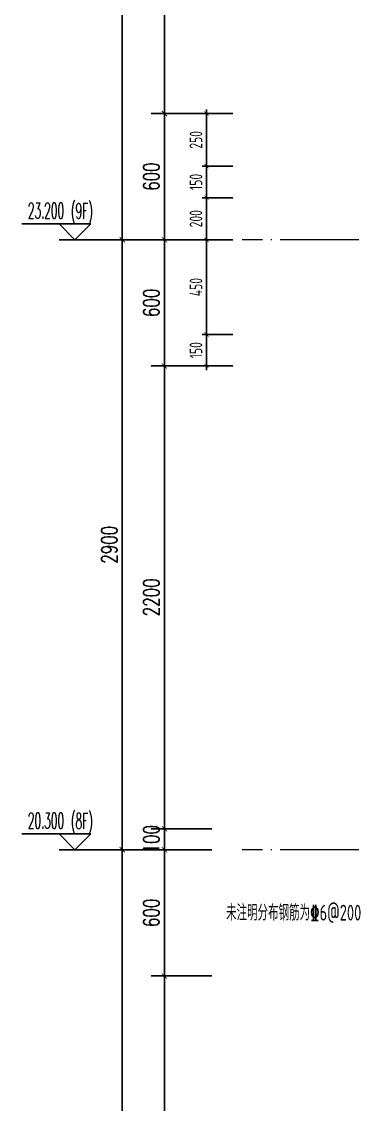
# Model space of a CAD drawing. Extents: x -812054 to 22247, y -644080 to 1003627.
# Drawn here: x -106184 to -104613, y -219278 to -214131 of the extents above; entities that cross this region are included whole.
import ezdxf

# ---------------------------------------------------------------- set-up
doc = ezdxf.new("R2010")
doc.units = 0
doc.header["$LTSCALE"] = 1000
doc.linetypes.add('DOTE', pattern=[2.42, 2, -0.2, 0.02, -0.2])
doc.layers.get('0').update_dxf_attribs({"linetype": 'CONTINUOUS'})
doc.layers.get('DEFPOINTS').update_dxf_attribs({"linetype": 'CONTINUOUS'})
for name, color, linetype in [('DIM', 2, 'CONTINUOUS'), ('DIM_ELEV', 3, 'CONTINUOUS'), ('PUB_DIM', 3, 'CONTINUOUS'), ('PUB_TEXT', 2, 'CONTINUOUS'), ('REIN', 6, 'CONTINUOUS'), ('S-引出线', 40, 'CONTINUOUS'), ('TEXT', 2, 'CONTINUOUS')]:
    doc.layers.add(name, color=color, linetype=linetype)
doc.layers.add('DOTE', color=19, linetype='DOTE', lineweight=9)
doc.styles.add('_TCH_DIM', font='SIMPLEX.shx', dxfattribs={"width": 0.7, "bigfont": 'GBCBIG.shx'})
doc.styles.add('_TCH_DIM_T3', font='SIMPLEX', dxfattribs={"width": 0.705882, "bigfont": 'GBCBIG'})
doc.styles.add('TSSD_DIMENSION', font='Tssdeng.shx', dxfattribs={"width": 0.7, "bigfont": 'tssdchn.shx'})
doc.styles.add('TSSD_REIN', font='tssdeng.shx', dxfattribs={"width": 0.7, "height": 300, "bigfont": 'tssdchn.shx'})
doc.dimstyles.new('_TCH_ARCH&&25', dxfattribs={"dimtxt": 74.375, "dimasz": 25, "dimexe": 62.5, "dimexo": 75, "dimgap": 25, "dimtad": 1, "dimdec": 0, "dimzin": 0, "dimdsep": 46, "dimtxsty": '_TCH_DIM_T3', "dimblk": 'ARCHTICK', "dimcen": 0.09, "dimclrt": 7, "dimazin": 0, "dimtfac": 1, "dimtdec": 0, "dimtix": 1, "dimtmove": 2, "dimatfit": 3, "dimldrblk": 'ARCHTICK', "dimfxl": 1, "dimtolj": 1, "dimtzin": 0, "dimarcsym": 0})
doc.dimstyles.new('TSSD_20_20', dxfattribs={"dimtxt": 60, "dimasz": 20, "dimexe": 20, "dimexo": 50, "dimgap": 20, "dimtad": 1, "dimdec": 0, "dimzin": 0, "dimdsep": 46, "dimtxsty": 'TSSD_DIMENSION', "dimblk": 'ARCHTICK', "dimblk1": 'ARCHTICK', "dimblk2": 'ARCHTICK', "dimcen": 0, "dimdle": 20, "dimclrt": 7, "dimadec": 0, "dimazin": 0, "dimtfac": 1, "dimtdec": 0, "dimtix": 1, "dimtmove": 2, "dimatfit": 3, "dimfxl": 1, "dimtolj": 1, "dimtzin": 0, "dimarcsym": 0})

# ---------------------------------------------------------------- blocks, each defined once
blk = doc.blocks.new('_ArchTick')
at = {"color": 0, "linetype": 'ByBlock', "const_width": 0.15}
blk.add_lwpolyline([(-0.5, -0.5), (0.5, 0.5)], dxfattribs=at)
blk = doc.blocks.new('*D3109')
at = {"layer": 'DEFPOINTS', "color": 0, "transparency": 16777216}
for p in [(-105306.3, -214567.9), (-105131.7, -214567.9), (-105131.7, -214817.9)]:
    blk.add_point(p, dxfattribs=at)
at = {"layer": 'DIM', "color": 0, "lineweight": -2, "transparency": 16777216}
for p, q in [((-105181.7, -214567.9), (-105326.3, -214567.9)), ((-105306.3, -214837.9), (-105306.3, -214547.9)), ((-105181.7, -214817.9), (-105326.3, -214817.9))]:
    blk.add_line(p, q, dxfattribs=at)
at = {"layer": 'DIM', "color": 0, "lineweight": -2, "transparency": 16777216, "xscale": 20, "yscale": 20, "zscale": 20}
for p, rotation in [((-105306.3, -214567.9), 90), ((-105306.3, -214817.9), 270)]:
    blk.add_blockref('_ArchTick', p, dxfattribs=dict(at, rotation=rotation))
at = {"layer": 'DIM', "color": 7, "transparency": 16777216, "insert": (-105356.3, -214692.9), "char_height": 60, "attachment_point": 5, "rotation": 90, "style": 'TSSD_DIMENSION'}
blk.add_mtext('\\A1;250', dxfattribs=at)
blk = doc.blocks.new('*D3110')
at = {"layer": 'DEFPOINTS', "color": 0, "transparency": 16777216}
for p in [(-105306.3, -214817.9), (-105131.7, -214817.9), (-105131.7, -214967.9)]:
    blk.add_point(p, dxfattribs=at)
at = {"layer": 'DIM', "color": 0, "lineweight": -2, "transparency": 16777216}
for p, q in [((-105181.7, -214817.9), (-105326.3, -214817.9)), ((-105306.3, -214987.9), (-105306.3, -214797.9)), ((-105181.7, -214967.9), (-105326.3, -214967.9))]:
    blk.add_line(p, q, dxfattribs=at)
at = {"layer": 'DIM', "color": 0, "lineweight": -2, "transparency": 16777216, "xscale": 20, "yscale": 20, "zscale": 20}
for p, rotation in [((-105306.3, -214817.9), 90), ((-105306.3, -214967.9), 270)]:
    blk.add_blockref('_ArchTick', p, dxfattribs=dict(at, rotation=rotation))
at = {"layer": 'DIM', "color": 7, "transparency": 16777216, "insert": (-105356.3, -214892.9), "char_height": 60, "attachment_point": 5, "rotation": 90, "style": 'TSSD_DIMENSION'}
blk.add_mtext('\\A1;150', dxfattribs=at)
blk = doc.blocks.new('*D3111')
at = {"layer": 'DEFPOINTS', "color": 0, "transparency": 16777216}
for p in [(-105306.3, -214967.9), (-105131.7, -214967.9), (-105131.7, -215167.9)]:
    blk.add_point(p, dxfattribs=at)
at = {"layer": 'DIM', "color": 0, "lineweight": -2, "transparency": 16777216}
for p, q in [((-105306.3, -215187.9), (-105306.3, -214947.9)), ((-105181.7, -214967.9), (-105326.3, -214967.9)), ((-105181.7, -215167.9), (-105326.3, -215167.9))]:
    blk.add_line(p, q, dxfattribs=at)
at = {"layer": 'DIM', "color": 0, "lineweight": -2, "transparency": 16777216, "xscale": 20, "yscale": 20, "zscale": 20}
for p, rotation in [((-105306.3, -214967.9), 90), ((-105306.3, -215167.9), 270)]:
    blk.add_blockref('_ArchTick', p, dxfattribs=dict(at, rotation=rotation))
at = {"layer": 'DIM', "color": 7, "transparency": 16777216, "insert": (-105356.3, -215067.9), "char_height": 60, "attachment_point": 5, "rotation": 90, "style": 'TSSD_DIMENSION'}
blk.add_mtext('\\A1;200', dxfattribs=at)
blk = doc.blocks.new('*D3112')
at = {"layer": 'DEFPOINTS', "color": 0, "transparency": 16777216}
for p in [(-105306.3, -215167.9), (-105131.7, -215167.9), (-105131.7, -215617.9)]:
    blk.add_point(p, dxfattribs=at)
at = {"layer": 'DIM', "color": 0, "lineweight": -2, "transparency": 16777216}
for p, q in [((-105306.3, -215637.9), (-105306.3, -215147.9)), ((-105181.7, -215167.9), (-105326.3, -215167.9)), ((-105181.7, -215617.9), (-105326.3, -215617.9))]:
    blk.add_line(p, q, dxfattribs=at)
at = {"layer": 'DIM', "color": 0, "lineweight": -2, "transparency": 16777216, "xscale": 20, "yscale": 20, "zscale": 20}
for p, rotation in [((-105306.3, -215167.9), 90), ((-105306.3, -215617.9), 270)]:
    blk.add_blockref('_ArchTick', p, dxfattribs=dict(at, rotation=rotation))
at = {"layer": 'DIM', "color": 7, "transparency": 16777216, "insert": (-105356.3, -215392.9), "char_height": 60, "attachment_point": 5, "rotation": 90, "style": 'TSSD_DIMENSION'}
blk.add_mtext('\\A1;450', dxfattribs=at)
blk = doc.blocks.new('*D3113')
at = {"layer": 'DEFPOINTS', "color": 0, "transparency": 16777216}
for p in [(-105306.3, -215617.9), (-105131.7, -215617.9), (-105131.7, -215767.9)]:
    blk.add_point(p, dxfattribs=at)
at = {"layer": 'DIM', "color": 0, "lineweight": -2, "transparency": 16777216}
for p, q in [((-105181.7, -215617.9), (-105326.3, -215617.9)), ((-105306.3, -215787.9), (-105306.3, -215597.9)), ((-105181.7, -215767.9), (-105326.3, -215767.9))]:
    blk.add_line(p, q, dxfattribs=at)
at = {"layer": 'DIM', "color": 0, "lineweight": -2, "transparency": 16777216, "xscale": 20, "yscale": 20, "zscale": 20}
for p, rotation in [((-105306.3, -215617.9), 90), ((-105306.3, -215767.9), 270)]:
    blk.add_blockref('_ArchTick', p, dxfattribs=dict(at, rotation=rotation))
at = {"layer": 'DIM', "color": 7, "transparency": 16777216, "insert": (-105356.3, -215692.9), "char_height": 60, "attachment_point": 5, "rotation": 90, "style": 'TSSD_DIMENSION'}
blk.add_mtext('\\A1;150', dxfattribs=at)
blk = doc.blocks.new('*D3122')
at = {"layer": 'DEFPOINTS', "color": 0, "transparency": 16777216}
for p in [(-105506.3, -218667.9), (-105206.3, -218667.9), (-105206.3, -220867.9)]:
    blk.add_point(p, dxfattribs=at)
at = {"layer": 'PUB_DIM', "color": 0, "lineweight": -2, "transparency": 16777216}
for p, q in [((-105281.3, -218667.9), (-105568.8, -218667.9)), ((-105506.3, -220867.9), (-105506.3, -218667.9)), ((-105281.3, -220867.9), (-105568.8, -220867.9))]:
    blk.add_line(p, q, dxfattribs=at)
at = {"layer": 'PUB_DIM', "color": 0, "lineweight": -2, "transparency": 16777216, "xscale": 25, "yscale": 25, "zscale": 25}
for p, rotation in [((-105506.3, -218667.9), 90), ((-105506.3, -220867.9), 270)]:
    blk.add_blockref('_ArchTick', p, dxfattribs=dict(at, rotation=rotation))
at = {"layer": 'PUB_DIM', "color": 7, "transparency": 16777216, "insert": (-105568.5, -219767.9), "char_height": 74.38, "attachment_point": 5, "rotation": 90, "style": '_TCH_DIM_T3'}
blk.add_mtext('\\A1;2200', dxfattribs=at)
blk = doc.blocks.new('*D3123')
at = {"layer": 'DEFPOINTS', "color": 0, "transparency": 16777216}
for p in [(-105506.3, -218067.9), (-105206.3, -218067.9), (-105206.3, -218667.9)]:
    blk.add_point(p, dxfattribs=at)
at = {"layer": 'PUB_DIM', "color": 0, "lineweight": -2, "transparency": 16777216}
for p, q in [((-105281.3, -218067.9), (-105568.8, -218067.9)), ((-105506.3, -218667.9), (-105506.3, -218067.9)), ((-105281.3, -218667.9), (-105568.8, -218667.9))]:
    blk.add_line(p, q, dxfattribs=at)
at = {"layer": 'PUB_DIM', "color": 0, "lineweight": -2, "transparency": 16777216, "xscale": 25, "yscale": 25, "zscale": 25}
for p, rotation in [((-105506.3, -218067.9), 90), ((-105506.3, -218667.9), 270)]:
    blk.add_blockref('_ArchTick', p, dxfattribs=dict(at, rotation=rotation))
at = {"layer": 'PUB_DIM', "color": 7, "transparency": 16777216, "insert": (-105568.5, -218367.9), "char_height": 74.38, "attachment_point": 5, "rotation": 90, "style": '_TCH_DIM_T3'}
blk.add_mtext('\\A1;600', dxfattribs=at)
blk = doc.blocks.new('*D3124')
at = {"layer": 'DEFPOINTS', "color": 0, "transparency": 16777216}
for p in [(-105506.3, -217967.9), (-105206.3, -217967.9), (-105206.3, -218067.9)]:
    blk.add_point(p, dxfattribs=at)
at = {"layer": 'PUB_DIM', "color": 0, "lineweight": -2, "transparency": 16777216}
for p, q in [((-105281.3, -217967.9), (-105568.8, -217967.9)), ((-105506.3, -217967.9), (-105506.3, -217942.9)), ((-105506.3, -218067.9), (-105506.3, -217967.9)), ((-105281.3, -218067.9), (-105568.8, -218067.9)), ((-105506.3, -218067.9), (-105506.3, -218092.9))]:
    blk.add_line(p, q, dxfattribs=at)
at = {"layer": 'PUB_DIM', "color": 0, "lineweight": -2, "transparency": 16777216, "xscale": 25, "yscale": 25, "zscale": 25}
for p, rotation in [((-105506.3, -217967.9), 270), ((-105506.3, -218067.9), 90)]:
    blk.add_blockref('_ArchTick', p, dxfattribs=dict(at, rotation=rotation))
at = {"layer": 'PUB_DIM', "color": 7, "transparency": 16777216, "insert": (-105568.5, -218017.9), "char_height": 74.38, "attachment_point": 5, "rotation": 90, "style": '_TCH_DIM_T3'}
blk.add_mtext('\\A1;100', dxfattribs=at)
blk = doc.blocks.new('*D3125')
at = {"layer": 'DEFPOINTS', "color": 0, "transparency": 16777216}
for p in [(-105506.3, -215767.9), (-105206.3, -215767.9), (-105206.3, -217967.9)]:
    blk.add_point(p, dxfattribs=at)
at = {"layer": 'PUB_DIM', "color": 0, "lineweight": -2, "transparency": 16777216}
for p, q in [((-105281.3, -215767.9), (-105568.8, -215767.9)), ((-105506.3, -217967.9), (-105506.3, -215767.9)), ((-105281.3, -217967.9), (-105568.8, -217967.9))]:
    blk.add_line(p, q, dxfattribs=at)
at = {"layer": 'PUB_DIM', "color": 0, "lineweight": -2, "transparency": 16777216, "xscale": 25, "yscale": 25, "zscale": 25}
for p, rotation in [((-105506.3, -215767.9), 90), ((-105506.3, -217967.9), 270)]:
    blk.add_blockref('_ArchTick', p, dxfattribs=dict(at, rotation=rotation))
at = {"layer": 'PUB_DIM', "color": 7, "transparency": 16777216, "insert": (-105568.5, -216867.9), "char_height": 74.38, "attachment_point": 5, "rotation": 90, "style": '_TCH_DIM_T3'}
blk.add_mtext('\\A1;2200', dxfattribs=at)
blk = doc.blocks.new('*D3126')
at = {"layer": 'DEFPOINTS', "color": 0, "transparency": 16777216}
for p in [(-105506.3, -215167.9), (-105206.3, -215167.9), (-105206.3, -215767.9)]:
    blk.add_point(p, dxfattribs=at)
at = {"layer": 'PUB_DIM', "color": 0, "lineweight": -2, "transparency": 16777216}
for p, q in [((-105281.3, -215167.9), (-105568.8, -215167.9)), ((-105506.3, -215767.9), (-105506.3, -215167.9)), ((-105281.3, -215767.9), (-105568.8, -215767.9))]:
    blk.add_line(p, q, dxfattribs=at)
at = {"layer": 'PUB_DIM', "color": 0, "lineweight": -2, "transparency": 16777216, "xscale": 25, "yscale": 25, "zscale": 25}
for p, rotation in [((-105506.3, -215167.9), 90), ((-105506.3, -215767.9), 270)]:
    blk.add_blockref('_ArchTick', p, dxfattribs=dict(at, rotation=rotation))
at = {"layer": 'PUB_DIM', "color": 7, "transparency": 16777216, "insert": (-105568.5, -215467.9), "char_height": 74.38, "attachment_point": 5, "rotation": 90, "style": '_TCH_DIM_T3'}
blk.add_mtext('\\A1;600', dxfattribs=at)
blk = doc.blocks.new('*D3127')
at = {"layer": 'DEFPOINTS', "color": 0, "transparency": 16777216}
for p in [(-105506.3, -214567.9), (-105206.3, -214567.9), (-105206.3, -215167.9)]:
    blk.add_point(p, dxfattribs=at)
at = {"layer": 'PUB_DIM', "color": 0, "lineweight": -2, "transparency": 16777216}
for p, q in [((-105281.3, -214567.9), (-105568.8, -214567.9)), ((-105506.3, -215167.9), (-105506.3, -214567.9)), ((-105281.3, -215167.9), (-105568.8, -215167.9))]:
    blk.add_line(p, q, dxfattribs=at)
at = {"layer": 'PUB_DIM', "color": 0, "lineweight": -2, "transparency": 16777216, "xscale": 25, "yscale": 25, "zscale": 25}
for p, rotation in [((-105506.3, -214567.9), 90), ((-105506.3, -215167.9), 270)]:
    blk.add_blockref('_ArchTick', p, dxfattribs=dict(at, rotation=rotation))
at = {"layer": 'PUB_DIM', "color": 7, "transparency": 16777216, "insert": (-105568.5, -214867.9), "char_height": 74.38, "attachment_point": 5, "rotation": 90, "style": '_TCH_DIM_T3'}
blk.add_mtext('\\A1;600', dxfattribs=at)
blk = doc.blocks.new('*D3128')
at = {"layer": 'DEFPOINTS', "color": 0, "transparency": 16777216}
for p in [(-105506.3, -212867.9), (-105206.3, -212867.9), (-105206.3, -214567.9)]:
    blk.add_point(p, dxfattribs=at)
at = {"layer": 'PUB_DIM', "color": 0, "lineweight": -2, "transparency": 16777216}
for p, q in [((-105281.3, -212867.9), (-105568.8, -212867.9)), ((-105506.3, -214567.9), (-105506.3, -212867.9)), ((-105281.3, -214567.9), (-105568.8, -214567.9))]:
    blk.add_line(p, q, dxfattribs=at)
at = {"layer": 'PUB_DIM', "color": 0, "lineweight": -2, "transparency": 16777216, "xscale": 25, "yscale": 25, "zscale": 25}
for p, rotation in [((-105506.3, -212867.9), 90), ((-105506.3, -214567.9), 270)]:
    blk.add_blockref('_ArchTick', p, dxfattribs=dict(at, rotation=rotation))
at = {"layer": 'PUB_DIM', "color": 7, "transparency": 16777216, "insert": (-105568.5, -213717.9), "char_height": 74.38, "attachment_point": 5, "rotation": 90, "style": '_TCH_DIM_T3'}
blk.add_mtext('\\A1;1700', dxfattribs=at)
blk = doc.blocks.new('*D3133')
at = {"layer": 'DEFPOINTS', "color": 0, "transparency": 16777216}
for p in [(-105706.3, -218067.9), (-105206.3, -218067.9), (-105206.3, -220967.9)]:
    blk.add_point(p, dxfattribs=at)
at = {"layer": 'PUB_DIM', "color": 0, "lineweight": -2, "transparency": 16777216}
for p, q in [((-105281.3, -218067.9), (-105768.8, -218067.9)), ((-105706.3, -220967.9), (-105706.3, -218067.9)), ((-105281.3, -220967.9), (-105768.8, -220967.9))]:
    blk.add_line(p, q, dxfattribs=at)
at = {"layer": 'PUB_DIM', "color": 0, "lineweight": -2, "transparency": 16777216, "xscale": 25, "yscale": 25, "zscale": 25}
for p, rotation in [((-105706.3, -218067.9), 90), ((-105706.3, -220967.9), 270)]:
    blk.add_blockref('_ArchTick', p, dxfattribs=dict(at, rotation=rotation))
at = {"layer": 'PUB_DIM', "color": 7, "transparency": 16777216, "insert": (-105768.5, -219517.9), "char_height": 74.38, "attachment_point": 5, "rotation": 90, "style": '_TCH_DIM_T3'}
blk.add_mtext('\\A1;2900', dxfattribs=at)
blk = doc.blocks.new('*D3134')
at = {"layer": 'DEFPOINTS', "color": 0, "transparency": 16777216}
for p in [(-105706.3, -215167.9), (-105206.3, -215167.9), (-105206.3, -218067.9)]:
    blk.add_point(p, dxfattribs=at)
at = {"layer": 'PUB_DIM', "color": 0, "lineweight": -2, "transparency": 16777216}
for p, q in [((-105281.3, -215167.9), (-105768.8, -215167.9)), ((-105706.3, -218067.9), (-105706.3, -215167.9)), ((-105281.3, -218067.9), (-105768.8, -218067.9))]:
    blk.add_line(p, q, dxfattribs=at)
at = {"layer": 'PUB_DIM', "color": 0, "lineweight": -2, "transparency": 16777216, "xscale": 25, "yscale": 25, "zscale": 25}
for p, rotation in [((-105706.3, -215167.9), 90), ((-105706.3, -218067.9), 270)]:
    blk.add_blockref('_ArchTick', p, dxfattribs=dict(at, rotation=rotation))
at = {"layer": 'PUB_DIM', "color": 7, "transparency": 16777216, "insert": (-105768.5, -216617.9), "char_height": 74.38, "attachment_point": 5, "rotation": 90, "style": '_TCH_DIM_T3'}
blk.add_mtext('\\A1;2900', dxfattribs=at)
blk = doc.blocks.new('*D3135')
at = {"layer": 'DEFPOINTS', "color": 0, "transparency": 16777216}
for p in [(-105706.3, -212267.9), (-105206.3, -212267.9), (-105206.3, -215167.9)]:
    blk.add_point(p, dxfattribs=at)
at = {"layer": 'PUB_DIM', "color": 0, "lineweight": -2, "transparency": 16777216}
for p, q in [((-105281.3, -212267.9), (-105768.8, -212267.9)), ((-105706.3, -215167.9), (-105706.3, -212267.9)), ((-105281.3, -215167.9), (-105768.8, -215167.9))]:
    blk.add_line(p, q, dxfattribs=at)
at = {"layer": 'PUB_DIM', "color": 0, "lineweight": -2, "transparency": 16777216, "xscale": 25, "yscale": 25, "zscale": 25}
for p, rotation in [((-105706.3, -212267.9), 90), ((-105706.3, -215167.9), 270)]:
    blk.add_blockref('_ArchTick', p, dxfattribs=dict(at, rotation=rotation))
at = {"layer": 'PUB_DIM', "color": 7, "transparency": 16777216, "insert": (-105768.5, -213717.9), "char_height": 74.38, "attachment_point": 5, "rotation": 90, "style": '_TCH_DIM_T3'}
blk.add_mtext('\\A1;2900', dxfattribs=at)
blk = doc.blocks.new('20210809.02275603')
at = {"layer": 'REIN', "const_width": 9}
for points in [[(88254.7, 67181.9), (88254.7, 67248.8), (88457.1, 67248.8), (88457.1, 66580.9), (88250.3, 66580.9), (88250.3, 66645.6)], [(89233.9, 66808.4), (89233.9, 67063.1), (88398.8, 67063.1), (88398.8, 66980.3), (89209.6, 66980.3), (89209.6, 67044.5)]]:
    blk.add_lwpolyline(points, dxfattribs=at)
at = {"layer": 'REIN', "const_width": 8}
for points in [[(88265.7, 67235, 1), (88273.7, 67235, 1)], [(88439.8, 67232.2, 1), (88447.8, 67232.2, 1)], [(88410.4, 67048.5, 1), (88418.4, 67048.5, 1)], [(88439.8, 67048.5, 1), (88447.8, 67048.5, 1)], [(88613, 67048.5, 1), (88621, 67048.5, 1)], [(88794.1, 67048.5, 1), (88802.1, 67048.5, 1)], [(88975.4, 67048.5, 1), (88983.4, 67048.5, 1)], [(88410.4, 66993.5, 1), (88418.4, 66993.5, 1)], [(88439.8, 66993.5, 1), (88447.8, 66993.5, 1)], [(88613, 66993.5, 1), (88621, 66993.5, 1)], [(88794.1, 66993.5, 1), (88802.1, 66993.5, 1)], [(88975.4, 66993.5, 1), (88983.4, 66993.5, 1)], [(88260.3, 66596.4, 1), (88268.3, 66596.4, 1)], [(88438, 66596.4, 1), (88446, 66596.4, 1)]]:
    blk.add_lwpolyline(points, format="xyb", close=True, dxfattribs=at)
at = {"layer": 'S-引出线'}
blk.add_line((88457.1, 66768.4), (88755, 66768.4), dxfattribs=at)
blk.add_lwpolyline([(88746.9, 66980.3), (88746.9, 66873.3), (89002.9, 66873.3)], dxfattribs=at)
at = {"layer": 'TEXT', "style": 'TSSD_REIN', "width": 0.7}
for s, p in [('%%1328@150', (88755.1, 66874.3)), ('未注明分布钢筋为%%1326@200', (87152, 66826.2)), ('\x848@200', (88495.7, 66780.1))]:
    blk.add_text(s, height=75, rotation=0, dxfattribs=at).set_placement(p)
blk = doc.blocks.new('20210902.15310781')
at = {"layer": 'DOTE', "color": 1, "linetype": 'DOTE', "ltscale": 0.2}
for p, q in [((87879, -117645.9), (84878.9, -117645.9)), ((87879, -120545.9), (84878.9, -120545.9))]:
    blk.add_line(p, q, dxfattribs=at)

msp = doc.modelspace()

# ---------------------------------------------------------------- linework, layer by layer
at = {"layer": 'DIM_ELEV'}
for p, q in [((-105856.33, -215092.9), (-106184.33, -215092.9)), ((-105931.33, -215167.9), (-106006.33, -215092.9)), ((-105931.33, -215167.9), (-105856.33, -215092.9)), ((-105506.33, -215167.9), (-106006.33, -215167.9)), ((-105856.33, -217992.9), (-106184.33, -217992.9)), ((-105931.33, -218067.9), (-106006.33, -217992.9)), ((-105931.33, -218067.9), (-105856.33, -217992.9)), ((-105506.33, -218067.9), (-106006.33, -218067.9))]:
    msp.add_line(p, q, dxfattribs=at)

# ---------------------------------------------------------------- block references
at = {"layer": 'DOTE'}
msp.add_blockref('20210902.15310781', (-190015.18, -97522.01), dxfattribs=at)
at = {"layer": 'REIN'}
msp.add_blockref('20210809.02275603', (-192365.13, -285230.72), dxfattribs=at)

# ---------------------------------------------------------------- texts
at = {"layer": 'PUB_TEXT', "style": '_TCH_DIM', "width": 0.494118}
for s, p in [('23.200', (-106155.43, -215066.65)), ('(9F)', (-105950.03, -215067.88)), ('(8F)', (-105950.03, -217967.88)), ('20.300', (-106155.43, -217966.65))]:
    msp.add_text(s, height=74.375, dxfattribs=at).set_placement(p)

# ---------------------------------------------------------------- dimensions: what is measured, and where the dimension line sits
at = {"layer": 'DIM'}
for p1, p2, picture, middle in [((-105131.72, -214817.9), (-105131.72, -214567.9), '*D3109', (-105356.33, -214692.9)), ((-105131.72, -214967.9), (-105131.72, -214817.9), '*D3110', (-105356.33, -214892.9)), ((-105131.72, -215167.9), (-105131.72, -214967.9), '*D3111', (-105356.33, -215067.9)), ((-105131.72, -215617.9), (-105131.72, -215167.9), '*D3112', (-105356.33, -215392.9)), ((-105131.72, -215767.9), (-105131.72, -215617.9), '*D3113', (-105356.33, -215692.9))]:
    dim = msp.add_aligned_dim(p1=p1, p2=p2, distance=174.61, dimstyle='TSSD_20_20', dxfattribs=at)
    dim.commit()
    dim.dimension.update_dxf_attribs({"geometry": picture, "text_midpoint": middle})
at = {"layer": 'PUB_DIM'}
for p1, p2, distance, picture, middle in [((-105206.33, -215167.9), (-105206.33, -212267.9), 500, '*D3135', (-105768.52, -213717.9)), ((-105206.33, -214567.9), (-105206.33, -212867.9), 300, '*D3128', (-105568.52, -213717.9)), ((-105206.33, -215167.9), (-105206.33, -214567.9), 300, '*D3127', (-105568.52, -214867.9)), ((-105206.33, -218067.9), (-105206.33, -215167.9), 500, '*D3134', (-105768.52, -216617.9)), ((-105206.33, -215767.91), (-105206.33, -215167.9), 300, '*D3126', (-105568.52, -215467.91)), ((-105206.33, -217967.9), (-105206.33, -215767.91), 300, '*D3125', (-105568.52, -216867.91)), ((-105206.33, -218067.9), (-105206.33, -217967.9), 300, '*D3124', (-105568.52, -218017.9)), ((-105206.33, -220967.9), (-105206.33, -218067.9), 500, '*D3133', (-105768.52, -219517.9)), ((-105206.33, -218667.9), (-105206.33, -218067.9), 300, '*D3123', (-105568.52, -218367.9)), ((-105206.33, -220867.9), (-105206.33, -218667.9), 300, '*D3122', (-105568.52, -219767.9))]:
    dim = msp.add_aligned_dim(p1=p1, p2=p2, distance=distance, dimstyle='_TCH_ARCH&&25', dxfattribs=at)
    dim.commit()
    dim.dimension.update_dxf_attribs({"geometry": picture, "text_midpoint": middle})

doc.saveas('drawing.dxf')
